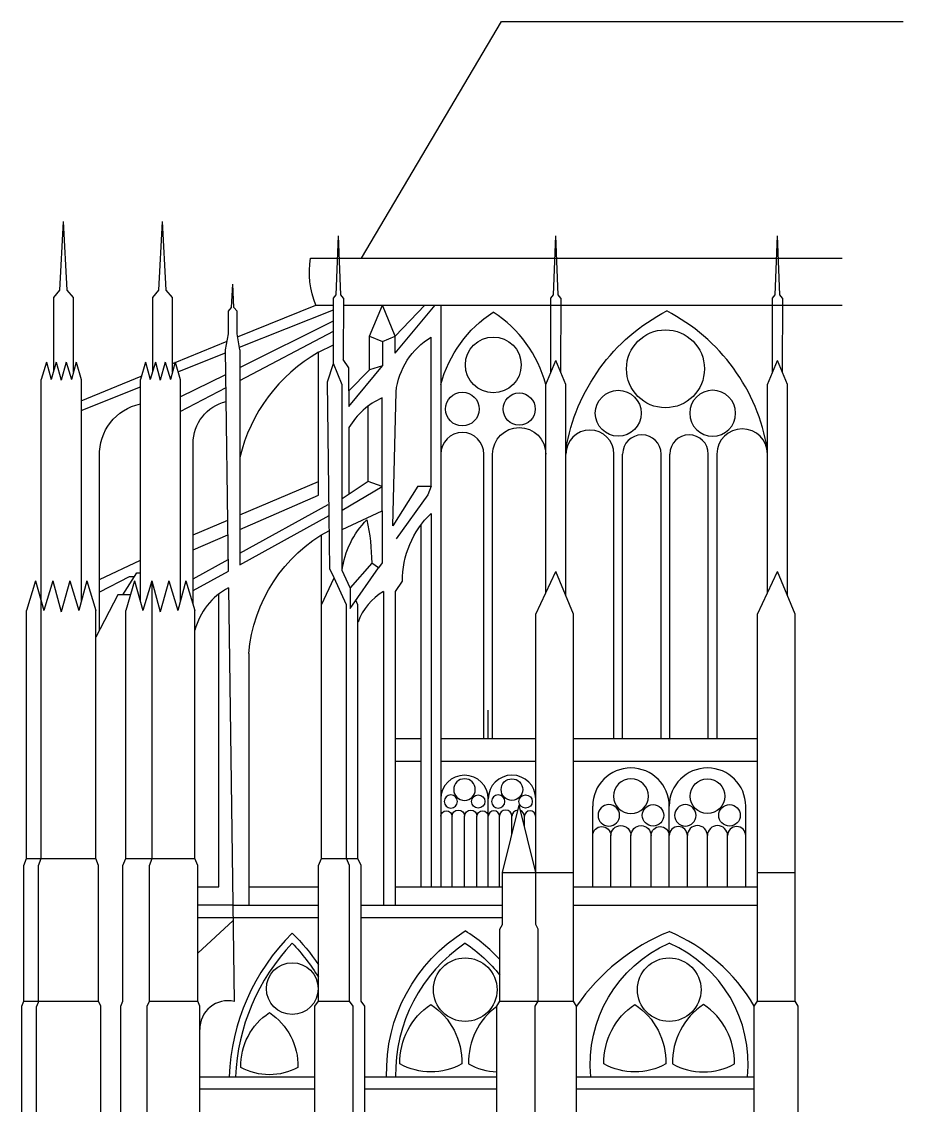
# Model space of a CAD drawing. Extents: x 309 to 370, y -277 to -28.
# Drawn here: x 324.63 to 361.21, y -144.57 to -99.59 of the extents above; entities that cross this region are included whole.
import ezdxf

# ---------------------------------------------------------------- set-up
doc = ezdxf.new("R2010")
doc.units = 0
doc.layers.add('ELEVATIONS', color=7, linetype='CONTINUOUS')

msp = doc.modelspace()

# ---------------------------------------------------------------- linework, layer by layer
at = {"layer": 'ELEVATIONS'}
for p, q in [((338.729, -109.401), (344.532, -99.585)), ((344.532, -99.585), (361.211, -99.585)), ((326.216, -110.728), (326.368, -107.885)), ((326.52, -110.728), (326.368, -107.885)), ((330.325, -110.728), (330.478, -107.885)), ((330.63, -110.728), (330.478, -107.885)), ((337.682, -110.924), (337.776, -108.469)), ((337.869, -110.924), (337.776, -108.469)), ((346.7, -110.924), (346.794, -108.469)), ((346.887, -110.924), (346.794, -108.469)), ((355.897, -110.924), (355.991, -108.469)), ((356.085, -110.924), (355.991, -108.469)), ((336.612, -109.401), (358.669, -109.401)), ((333.333, -111.452), (333.385, -110.488)), ((333.436, -111.452), (333.385, -110.488)), ((325.96, -111.042), (326.216, -110.728)), ((325.96, -114.08), (325.96, -111.042)), ((326.776, -111.042), (326.52, -110.728)), ((326.776, -114.126), (326.776, -111.042)), ((330.07, -111.042), (330.325, -110.728)), ((330.07, -114.08), (330.07, -111.042)), ((330.885, -111.042), (330.63, -110.728)), ((330.885, -114.126), (330.885, -111.042)), ((337.57, -111.062), (337.682, -110.924)), ((337.57, -113.777), (337.57, -111.062)), ((337.981, -111.062), (337.869, -110.924)), ((337.981, -111.062), (337.969, -113.612)), ((346.588, -111.062), (346.7, -110.924)), ((346.588, -114.138), (346.588, -111.062)), ((346.999, -111.062), (346.887, -110.924)), ((346.999, -111.062), (346.984, -114.101)), ((355.785, -111.062), (355.897, -110.924)), ((355.785, -114.138), (355.785, -111.062)), ((356.197, -111.062), (356.085, -110.924)), ((356.197, -111.062), (356.181, -114.101)), ((333.205, -111.609), (333.333, -111.452)), ((333.564, -111.609), (333.436, -111.452)), ((333.587, -112.675), (336.838, -111.349)), ((333.662, -113.103), (337.57, -111.541)), ((336.838, -111.349), (337.57, -111.349)), ((337.98, -111.349), (358.669, -111.349)), ((339.067, -112.639), (339.598, -111.349)), ((340.129, -112.639), (339.598, -111.349)), ((340.129, -112.639), (341.362, -111.349)), ((340.129, -113.342), (341.79, -111.349)), ((342.02, -111.349), (342.02, -135.502)), ((333.205, -112.544), (333.205, -111.609)), ((333.564, -112.544), (333.564, -111.609)), ((333.682, -113.938), (337.57, -112.011)), ((333.682, -114.476), (337.57, -112.44)), ((330.998, -113.731), (333.151, -112.853)), ((333.088, -113.214), (333.205, -112.544)), ((333.682, -113.214), (333.564, -112.544)), ((339.067, -114.045), (339.067, -112.639)), ((339.067, -112.639), (339.6, -112.858)), ((339.6, -112.858), (339.598, -113.876)), ((339.6, -112.858), (340.129, -112.639)), ((340.129, -113.342), (340.129, -112.639)), ((341.621, -118.873), (341.621, -112.679)), ((331.115, -114.121), (333.089, -113.332)), ((333.21, -122.39), (333.088, -113.214)), ((333.682, -113.214), (333.682, -122.13)), ((336.939, -113.309), (337.567, -113.007)), ((336.939, -119.246), (336.939, -113.309)), ((325.658, -113.725), (325.444, -114.435)), ((325.658, -113.725), (325.853, -114.435)), ((326.067, -113.725), (325.853, -114.435)), ((326.067, -113.725), (326.272, -114.47)), ((326.477, -113.725), (326.272, -114.47)), ((326.477, -113.725), (326.691, -114.435)), ((326.886, -113.725), (326.691, -114.435)), ((326.886, -113.725), (327.1, -114.435)), ((329.768, -113.725), (329.554, -114.435)), ((329.768, -113.725), (329.963, -114.435)), ((330.177, -113.725), (329.963, -114.435)), ((330.177, -113.725), (330.382, -114.47)), ((330.586, -113.725), (330.382, -114.47)), ((330.586, -113.725), (330.801, -114.435)), ((330.996, -113.725), (330.801, -114.435)), ((330.885, -113.777), (330.993, -113.733)), ((330.996, -113.725), (331.21, -114.435)), ((337.317, -114.539), (337.57, -113.777)), ((337.925, -114.658), (337.57, -113.777)), ((338.21, -113.949), (337.969, -113.612)), ((346.377, -114.642), (346.794, -113.648)), ((347.211, -114.642), (346.794, -113.648)), ((355.574, -114.642), (355.991, -113.648)), ((356.408, -114.642), (355.991, -113.648)), ((331.21, -115.163), (333.101, -114.226)), ((338.21, -115.566), (339.598, -113.876)), ((338.21, -114.914), (338.21, -113.949)), ((339.067, -114.045), (338.21, -114.914)), ((339.598, -113.876), (339.067, -114.045)), ((325.444, -123.659), (325.444, -114.435)), ((327.1, -115.321), (329.593, -114.304)), ((327.1, -114.435), (327.1, -123.659)), ((329.554, -123.659), (329.554, -114.435)), ((331.21, -114.435), (331.21, -123.659)), ((337.388, -120.09), (337.317, -114.539)), ((337.925, -122.367), (337.925, -114.658)), ((346.377, -123.301), (346.377, -114.642)), ((347.211, -123.424), (347.211, -114.642)), ((355.574, -123.301), (355.574, -114.642)), ((356.408, -123.424), (356.408, -114.642)), ((327.1, -115.726), (329.554, -114.745)), ((331.21, -115.77), (333.109, -114.776)), ((338.21, -114.914), (338.21, -115.566)), ((340.034, -120.508), (340.162, -114.946)), ((339.009, -118.671), (339.009, -115.542)), ((339.585, -118.885), (339.585, -115.204)), ((338.21, -116.434), (338.21, -119.206)), ((331.742, -123.778), (331.742, -117.093)), ((327.862, -124.839), (327.862, -117.619)), ((343.809, -129.337), (343.809, -117.535)), ((344.171, -129.337), (344.171, -117.535)), ((349.203, -129.337), (349.203, -117.535)), ((349.565, -129.337), (349.565, -117.535)), ((351.161, -129.337), (351.161, -117.535)), ((351.523, -129.337), (351.523, -117.535)), ((353.119, -129.337), (353.119, -117.535)), ((353.481, -129.337), (353.481, -117.535)), ((333.682, -120.063), (336.939, -118.671)), ((339.009, -118.671), (337.925, -119.396)), ((339.585, -118.885), (339.009, -118.671)), ((337.925, -119.863), (339.585, -118.885)), ((339.586, -119.885), (339.585, -118.885)), ((341.066, -118.873), (340.034, -120.508)), ((341.066, -118.873), (341.621, -118.873)), ((341.621, -118.873), (341.483, -119.232)), ((333.682, -120.669), (336.939, -119.246)), ((333.682, -121.644), (337.348, -119.63)), ((341.483, -119.232), (340.162, -121.047)), ((333.682, -122.13), (337.388, -120.09)), ((337.416, -122.296), (337.388, -120.09)), ((337.925, -120.661), (339.586, -119.885)), ((339.586, -119.885), (339.589, -122.052)), ((341.621, -119.998), (341.621, -135.502)), ((331.742, -120.892), (333.182, -120.277)), ((341.2, -135.502), (341.2, -120.468)), ((331.742, -121.516), (333.19, -120.884)), ((337.075, -123.799), (337.075, -120.887)), ((331.742, -122.709), (333.203, -121.907)), ((327.862, -122.746), (329.554, -121.938)), ((337.591, -122.677), (337.416, -122.296)), ((339.155, -122.061), (338.255, -123.083)), ((338.255, -123.945), (339.434, -122.264)), ((339.434, -122.264), (339.155, -122.061)), ((339.589, -122.052), (339.434, -122.264)), ((325.208, -122.799), (324.836, -124.029)), ((325.208, -122.799), (325.546, -124.029)), ((325.917, -122.799), (325.546, -124.029)), ((325.917, -122.799), (326.272, -124.09)), ((326.627, -122.799), (326.272, -124.09)), ((326.627, -122.799), (326.998, -124.029)), ((327.336, -122.799), (326.998, -124.029)), ((327.336, -122.799), (327.708, -124.029)), ((329.088, -122.637), (327.862, -123.266)), ((328.828, -123.379), (329.413, -122.465)), ((329.317, -122.799), (328.946, -124.029)), ((329.303, -122.637), (329.088, -122.637)), ((329.317, -122.799), (329.655, -124.029)), ((329.413, -122.465), (329.554, -122.465)), ((330.027, -122.799), (329.655, -124.029)), ((330.027, -122.799), (330.382, -124.09)), ((330.737, -122.799), (330.382, -124.09)), ((330.737, -122.799), (331.108, -124.029)), ((331.446, -122.799), (331.108, -124.029)), ((331.446, -122.799), (331.818, -124.029)), ((331.742, -123.198), (333.21, -122.39)), ((337.075, -123.799), (337.591, -122.677)), ((338.107, -123.799), (337.591, -122.677)), ((338.255, -123.083), (337.925, -122.367)), ((345.96, -124.187), (346.794, -122.416)), ((347.526, -124.187), (346.794, -122.416)), ((355.157, -124.187), (355.991, -122.416)), ((356.723, -124.187), (355.991, -122.416)), ((330.047, -134.318), (330.047, -122.872)), ((333.21, -123.091), (333.447, -140.259)), ((338.255, -123.083), (338.255, -123.945)), ((339.648, -123.24), (339.648, -136.29)), ((340.142, -123.24), (340.436, -122.817)), ((340.142, -136.255), (340.142, -123.24)), ((325.444, -134.318), (325.444, -123.659)), ((328.625, -123.379), (327.708, -125.133)), ((329.142, -123.379), (328.625, -123.379)), ((332.813, -135.502), (332.813, -123.345)), ((338.584, -123.799), (338.495, -123.604)), ((324.823, -134.318), (324.836, -124.029)), ((327.708, -134.318), (327.708, -124.029)), ((328.946, -134.318), (328.946, -124.029)), ((331.818, -134.318), (331.818, -124.029)), ((337.075, -134.318), (337.075, -123.799)), ((338.107, -134.318), (338.107, -123.799)), ((338.584, -134.318), (338.584, -123.799)), ((345.96, -134.9), (345.96, -124.187)), ((347.526, -140.243), (347.526, -124.187)), ((355.157, -140.243), (355.157, -124.187)), ((356.723, -140.243), (356.723, -124.187)), ((334.057, -125.819), (334.057, -136.255)), ((343.99, -129.337), (343.99, -128.165)), ((340.142, -129.337), (341.2, -129.337)), ((342.02, -129.337), (345.96, -129.337)), ((347.526, -129.337), (355.157, -129.337)), ((340.142, -130.284), (341.2, -130.284)), ((342.02, -130.284), (345.96, -130.284)), ((347.526, -130.284), (355.157, -130.284)), ((343.988, -135.502), (343.988, -131.85)), ((344.575, -134.9), (345.268, -132.107)), ((345.96, -134.9), (345.268, -132.107)), ((348.323, -135.502), (348.323, -132.152)), ((351.497, -135.502), (351.497, -132.152)), ((354.671, -135.502), (354.671, -132.152)), ((342.487, -135.502), (342.487, -132.573)), ((343.004, -135.502), (343.004, -132.573)), ((343.521, -135.502), (343.521, -132.573)), ((344.455, -135.502), (344.455, -132.573)), ((344.972, -133.3), (344.972, -132.573)), ((345.489, -132.999), (345.489, -132.573)), ((349.076, -135.502), (349.076, -133.375)), ((349.91, -135.502), (349.91, -133.375)), ((350.743, -135.502), (350.743, -133.375)), ((352.25, -135.502), (352.25, -133.375)), ((353.084, -135.502), (353.084, -133.375)), ((353.917, -135.502), (353.917, -133.375)), ((324.722, -134.62), (324.823, -134.318)), ((324.823, -134.318), (327.708, -134.318)), ((325.33, -134.62), (325.444, -134.318)), ((327.822, -134.62), (327.708, -134.318)), ((328.832, -134.62), (328.946, -134.318)), ((328.946, -134.318), (331.818, -134.318)), ((329.933, -134.62), (330.047, -134.318)), ((331.932, -134.62), (331.818, -134.318)), ((336.946, -134.62), (337.075, -134.318)), ((337.075, -134.318), (338.107, -134.318)), ((338.236, -134.62), (338.107, -134.318)), ((338.107, -134.318), (338.584, -134.318)), ((338.713, -134.62), (338.584, -134.318)), ((324.722, -140.243), (324.722, -134.62)), ((325.33, -140.282), (325.33, -134.62)), ((327.822, -140.243), (327.822, -134.62)), ((328.832, -140.243), (328.832, -134.62)), ((329.933, -140.243), (329.933, -134.62)), ((331.932, -140.243), (331.932, -134.62)), ((336.946, -140.243), (336.946, -134.62)), ((338.236, -140.243), (338.236, -134.62)), ((338.713, -140.243), (338.713, -134.62)), ((344.575, -137.068), (344.575, -134.9)), ((344.575, -134.9), (345.96, -134.9)), ((345.96, -137.068), (345.96, -134.9)), ((345.96, -134.9), (347.526, -134.9)), ((355.157, -134.9), (356.723, -134.9)), ((331.932, -135.502), (332.813, -135.502)), ((334.057, -135.502), (336.946, -135.502)), ((340.142, -135.502), (344.575, -135.502)), ((347.526, -135.502), (355.157, -135.502)), ((333.391, -136.255), (331.932, -136.255)), ((333.391, -136.255), (336.946, -136.255)), ((338.713, -136.255), (344.575, -136.255)), ((347.526, -136.255), (355.157, -136.255)), ((331.932, -136.776), (336.946, -136.776)), ((333.4, -136.891), (331.932, -138.254)), ((338.713, -136.776), (344.575, -136.776)), ((344.47, -137.257), (344.575, -137.068)), ((346.065, -137.257), (345.96, -137.068)), ((344.47, -140.243), (344.47, -137.257)), ((346.065, -140.243), (346.065, -137.257)), ((324.63, -140.449), (324.722, -140.243)), ((324.722, -140.243), (327.822, -140.243)), ((325.238, -140.488), (325.33, -140.282)), ((327.914, -140.449), (327.822, -140.243)), ((328.739, -140.449), (328.832, -140.243)), ((329.841, -140.449), (329.933, -140.243)), ((329.933, -140.243), (331.932, -140.243)), ((332.024, -140.449), (331.932, -140.243)), ((336.795, -140.449), (336.946, -140.243)), ((336.946, -140.243), (338.236, -140.243)), ((338.387, -140.449), (338.236, -140.243)), ((338.864, -140.449), (338.713, -140.243)), ((344.34, -140.449), (344.47, -140.243)), ((344.47, -140.243), (347.526, -140.243)), ((345.932, -140.449), (346.061, -140.243)), ((347.656, -140.449), (347.526, -140.243)), ((355.027, -140.449), (355.157, -140.243)), ((355.157, -140.243), (356.723, -140.243)), ((356.853, -140.449), (356.723, -140.243)), ((324.63, -145.997), (324.63, -140.449)), ((325.238, -145.901), (325.238, -140.488)), ((327.914, -145.997), (327.914, -140.449)), ((328.739, -145.997), (328.739, -140.449)), ((329.841, -145.997), (329.841, -140.449)), ((332.024, -145.997), (332.024, -140.449)), ((336.795, -145.997), (336.795, -140.449)), ((338.387, -145.997), (338.387, -140.449)), ((338.864, -145.997), (338.864, -140.449)), ((344.34, -145.864), (344.34, -140.449)), ((345.932, -145.864), (345.932, -140.449)), ((347.656, -145.864), (347.656, -140.449)), ((355.027, -145.864), (355.027, -140.449)), ((356.853, -145.864), (356.853, -140.449)), ((332.024, -143.382), (336.795, -143.382)), ((338.864, -143.382), (344.34, -143.382)), ((347.656, -143.382), (355.027, -143.382)), ((332.024, -143.887), (336.795, -143.887)), ((338.864, -143.887), (344.34, -143.887)), ((347.656, -143.887), (355.027, -143.887))]:
    msp.add_line(p, q, dxfattribs=at)
for centre, radius in [((351.342, -113.996), 1.617), ((344.199, -113.834), 1.158), ((342.915, -115.667), 0.7), ((345.274, -115.667), 0.667), ((349.384, -115.841), 0.953), ((344.972, -131.463), 0.448), ((353.084, -131.738), 0.723), ((343.572, -131.957), 0.277), ((345.54, -131.957), 0.277), ((350.827, -132.534), 0.447), ((354, -132.534), 0.447), ((343.032, -139.77), 1.32), ((351.497, -139.77), 1.32), ((335.856, -139.724), 1.075)]:
    msp.add_circle(centre, radius, dxfattribs=at)
at = {"layer": 'ELEVATIONS', "extrusion": (0, 0, -1)}
for centre, radius in [((-353.3, -115.841), 0.953), ((-343.004, -131.463), 0.448), ((-349.91, -131.738), 0.723), ((-342.436, -131.957), 0.277), ((-344.404, -131.957), 0.277), ((-348.993, -132.534), 0.447), ((-352.167, -132.534), 0.447)]:
    msp.add_circle(centre, radius, dxfattribs=at)
for centre, radius, start, end in [((-340.144, -109.979), 3.579, 337.497, 9.2889), ((-347.037, -115.992), 5.195, 15.062, 56.8849), ((-355.03, -118.638), 7.926, 9.4135, 62.6814), ((-343.216, -115.309), 3.076, 6.777, 58.7695), ((-329.996, -117.54), 2.135, 357.8805, 78.057), ((-333.521, -117.09), 1.779, 359.9133, 76.8426), ((-345.274, -117.535), 1.103, 0, 180), ((-344.224, -122.751), 3.789, 358.9995, 46.6055), ((-341.565, -122.838), 3.67, 7.3812, 44.6578), ((-329.642, -122.208), 9.514, 168.1776, 179.1152), ((-340.429, -126.328), 6.392, 4.5686, 61.6707), ((-342.254, -132.573), 0.234, 0, 180), ((-342.746, -132.573), 0.258, 0, 180), ((-343.263, -132.573), 0.258, 0, 180), ((-343.754, -132.573), 0.234, 0, 180), ((-348.7, -133.375), 0.377, 0, 180), ((-349.493, -133.375), 0.417, 0, 180), ((-350.327, -133.375), 0.417, 0, 180), ((-351.12, -133.375), 0.377, 0, 180), ((-329.621, -143.719), 8.862, 134.7232, 145.757), ((-346.66, -143.19), 6.891, 358.4002, 58.2366), ((-329.654, -143.745), 8.563, 136.4091, 148.3798), ((-339.356, -143.279), 6.564, 124.0582, 141.173), ((-353.704, -142.862), 5.485, 354.561, 66.2721), ((-336.375, -142.933), 2.654, 358.6596, 56.4075), ((-333.438, -142.933), 2.654, 123.5925, 181.3404), ((-343.203, -142.783), 2.88, 358.6596, 56.4075), ((-340.016, -142.783), 2.88, 123.5925, 181.3404), ((-351.667, -142.783), 2.88, 358.6596, 56.4075), ((-348.481, -142.783), 2.88, 123.5925, 181.3404), ((-334.906, -140.846), 2.454, 241.1261, 298.8739), ((-341.609, -140.519), 2.663, 241.1261, 298.8739), ((-350.074, -140.519), 2.663, 241.1261, 298.8739)]:
    msp.add_arc(centre, radius, start, end, dxfattribs=at)
at = {"layer": 'ELEVATIONS'}
for centre, radius, start, end in [((341.361, -115.992), 5.195, 15.062, 56.8849), ((347.755, -118.638), 7.926, 9.4135, 62.6814), ((340.389, -119.282), 6.898, 120.0038, 166.5039), ((340.814, -117.959), 3.017, 114.0379, 149.644), ((354.527, -117.535), 1.047, 0, 180), ((342.915, -117.535), 0.894, 0, 180), ((348.207, -117.535), 0.996, 360, 180), ((350.363, -117.535), 0.798, 0, 180), ((352.321, -117.535), 0.798, 0, 180), ((334.498, -125.543), 2.77, 117.7195, 165.3802), ((340.877, -125.346), 2.439, 120.2482, 160.0433), ((343.004, -131.85), 0.984, 0, 180), ((344.974, -131.85), 0.986, 0, 180), ((349.91, -132.152), 1.587, 0, 180), ((353.084, -132.152), 1.587, 0, 180), ((344.222, -132.573), 0.234, 0, 180), ((344.713, -132.573), 0.258, 0, 180), ((345.23, -132.573), 0.258, 93.1379, 180), ((345.23, -132.573), 0.258, 0, 68.9025), ((345.722, -132.573), 0.234, 0, 180), ((351.874, -133.375), 0.377, 0, 180), ((352.667, -133.375), 0.417, 0, 180), ((353.501, -133.375), 0.417, 0, 180), ((354.294, -133.375), 0.377, 0, 180), ((342.092, -143.719), 8.862, 134.7232, 177.8194), ((339.404, -143.19), 6.891, 42.6904, 58.2366), ((354.673, -145.244), 8.498, 111.9452, 145.6558), ((348.598, -144.238), 7.463, 30.5082, 67.1401), ((342.058, -143.745), 8.563, 136.4091, 177.5685), ((346.708, -143.279), 6.564, 124.0582, 180.8963), ((349.29, -142.862), 5.485, 354.561, 66.2721), ((333.185, -141.39), 1.161, 76.9429, 181.7439), ((346.048, -142.783), 2.88, 126.3863, 181.3404), ((354.513, -142.783), 2.88, 123.5925, 181.3404), ((351.326, -142.783), 2.88, 358.6596, 56.4075), ((344.455, -140.519), 2.663, 241.1261, 267.5239), ((352.92, -140.519), 2.663, 241.1261, 298.8739)]:
    msp.add_arc(centre, radius, start, end, dxfattribs=at)

doc.saveas('drawing.dxf')
